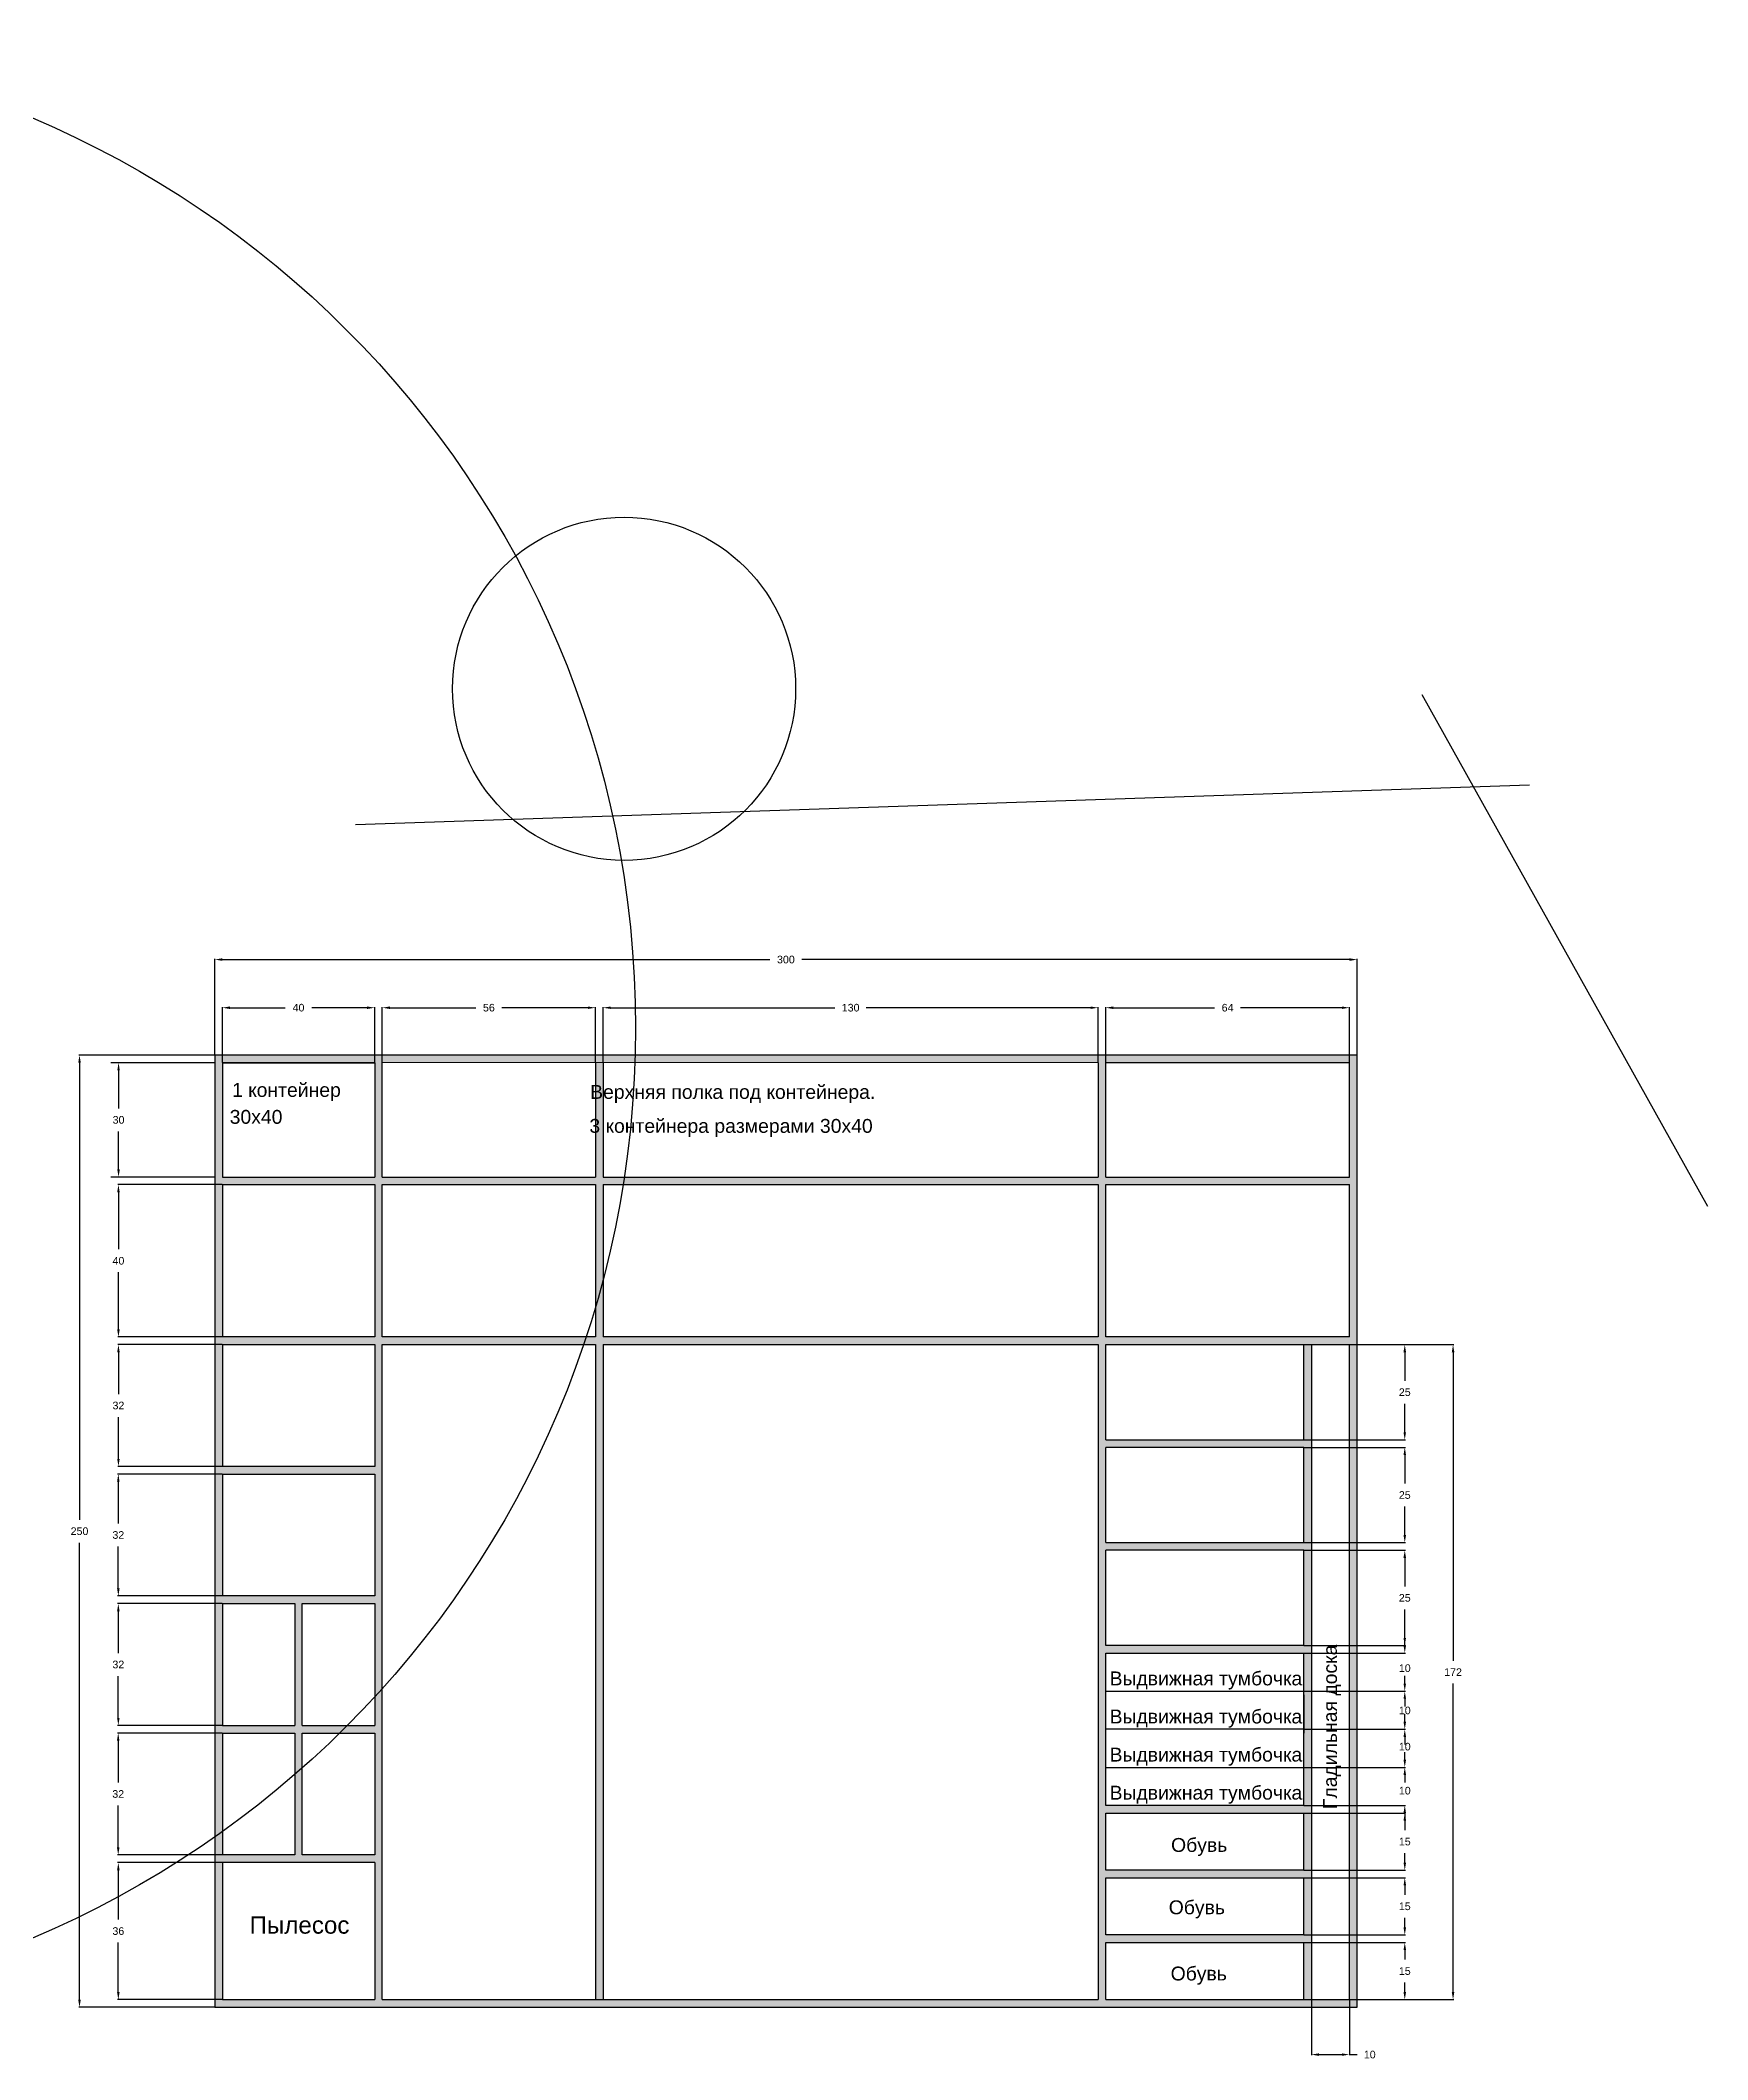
# Model space of a CAD drawing. Header units: inches. Extents: x -408 to 392, y -14 to 516.
# Drawn here: x -46 to 392, y -14 to 516 of the extents above; entities that cross this region are included whole.
import ezdxf

# ---------------------------------------------------------------- set-up
doc = ezdxf.new("R2010")
doc.units = ezdxf.units.IN
doc.header["$MEASUREMENT"] = 0
doc.styles.get("Standard").update_dxf_attribs({"font": 'arial.ttf'})
doc.dimstyles.get("Standard").update_dxf_attribs({"dimtxt": 0.18, "dimasz": 0.18, "dimexe": 0.18, "dimexo": 0.0625, "dimgap": 0.09, "dimtad": 0, "dimtih": 1, "dimtoh": 1, "dimdec": 4, "dimzin": 0, "dimdsep": 46, "dimtxsty": 'Standard', "dimcen": 0.09, "dimadec": 0, "dimazin": 0, "dimtfac": 1, "dimtdec": 4, "dimtofl": 0, "dimtmove": 0, "dimatfit": 3, "dimfxl": 1, "dimtolj": 1, "dimtzin": 0, "dimarcsym": 0})

# ---------------------------------------------------------------- blocks, each defined once
blk = doc.blocks.new('*D10')
at = {"color": 0, "lineweight": -2, "transparency": 16777216}
for p, q in [((-0.06, 250), (-35.7, 250)), ((-35.52, 248), (-35.52, 128.02)), ((-35.52, 2), (-35.52, 121.98)), ((-0.06, 0), (-35.7, 0))]:
    blk.add_line(p, q, dxfattribs=at)
at = {"color": 0, "transparency": 16777216}
for points in [[(-35.85, 248), (-35.18, 248), (-35.52, 250)], [(-35.85, 2), (-35.18, 2), (-35.52, 0)]]:
    blk.add_solid(points, dxfattribs=at)
at = {"layer": 'Defpoints', "color": 0, "transparency": 16777216}
for p in [(0, 250), (-35.52, 0), (0, 0)]:
    blk.add_point(p, dxfattribs=at)
at = {"color": 0, "transparency": 16777216, "insert": (-35.52, 125), "char_height": 2, "attachment_point": 5}
blk.add_mtext('\\A1;250', dxfattribs=at)
blk = doc.blocks.new('*D9')
at = {"color": 0, "lineweight": -2, "transparency": 16777216}
for p, q in [((1.94, 38), (-25.5, 38)), ((-25.32, 36), (-25.32, 23.02)), ((-25.32, 4), (-25.32, 16.98)), ((1.94, 2), (-25.5, 2))]:
    blk.add_line(p, q, dxfattribs=at)
at = {"color": 0, "transparency": 16777216}
for points in [[(-25.65, 36), (-24.99, 36), (-25.32, 38)], [(-25.65, 4), (-24.99, 4), (-25.32, 2)]]:
    blk.add_solid(points, dxfattribs=at)
at = {"layer": 'Defpoints', "color": 0, "transparency": 16777216}
for p in [(-25.32, 38), (2, 38), (2, 2)]:
    blk.add_point(p, dxfattribs=at)
at = {"color": 0, "transparency": 16777216, "insert": (-25.32, 20), "char_height": 2, "attachment_point": 5}
blk.add_mtext('\\A1;36', dxfattribs=at)
blk = doc.blocks.new('*D8')
at = {"color": 0, "lineweight": -2, "transparency": 16777216}
for p, q in [((1.94, 72), (-25.53, 72)), ((-25.35, 70), (-25.35, 59.02)), ((-25.35, 42), (-25.35, 52.98)), ((1.94, 40), (-25.53, 40))]:
    blk.add_line(p, q, dxfattribs=at)
at = {"color": 0, "transparency": 16777216}
for points in [[(-25.68, 70), (-25.02, 70), (-25.35, 72)], [(-25.68, 42), (-25.02, 42), (-25.35, 40)]]:
    blk.add_solid(points, dxfattribs=at)
at = {"layer": 'Defpoints', "color": 0, "transparency": 16777216}
for p in [(-25.35, 72), (2, 72), (2, 40)]:
    blk.add_point(p, dxfattribs=at)
at = {"color": 0, "transparency": 16777216, "insert": (-25.35, 56), "char_height": 2, "attachment_point": 5}
blk.add_mtext('\\A1;32', dxfattribs=at)
blk = doc.blocks.new('*D7')
at = {"color": 0, "lineweight": -2, "transparency": 16777216}
for p, q in [((1.94, 106), (-25.5, 106)), ((-25.32, 104), (-25.32, 93.02)), ((-25.32, 76), (-25.32, 86.98)), ((1.94, 74), (-25.5, 74))]:
    blk.add_line(p, q, dxfattribs=at)
at = {"color": 0, "transparency": 16777216}
for points in [[(-25.65, 104), (-24.99, 104), (-25.32, 106)], [(-25.65, 76), (-24.99, 76), (-25.32, 74)]]:
    blk.add_solid(points, dxfattribs=at)
at = {"layer": 'Defpoints', "color": 0, "transparency": 16777216}
for p in [(-25.32, 106), (2, 106), (2, 74)]:
    blk.add_point(p, dxfattribs=at)
at = {"color": 0, "transparency": 16777216, "insert": (-25.32, 90), "char_height": 2, "attachment_point": 5}
blk.add_mtext('\\A1;32', dxfattribs=at)
blk = doc.blocks.new('*D6')
at = {"color": 0, "lineweight": -2, "transparency": 16777216}
for p, q in [((1.94, 140), (-25.5, 140)), ((-25.32, 138), (-25.32, 127.02)), ((-25.32, 110), (-25.32, 120.98)), ((1.94, 108), (-25.5, 108))]:
    blk.add_line(p, q, dxfattribs=at)
at = {"color": 0, "transparency": 16777216}
for points in [[(-25.65, 138), (-24.99, 138), (-25.32, 140)], [(-25.65, 110), (-24.99, 110), (-25.32, 108)]]:
    blk.add_solid(points, dxfattribs=at)
at = {"layer": 'Defpoints', "color": 0, "transparency": 16777216}
for p in [(-25.32, 140), (2, 140), (2, 108)]:
    blk.add_point(p, dxfattribs=at)
at = {"color": 0, "transparency": 16777216, "insert": (-25.32, 124), "char_height": 2, "attachment_point": 5}
blk.add_mtext('\\A1;32', dxfattribs=at)
blk = doc.blocks.new('*D5')
at = {"color": 0, "lineweight": -2, "transparency": 16777216}
for p, q in [((1.94, 174), (-25.47, 174)), ((-25.29, 172), (-25.29, 161.02)), ((-25.29, 144), (-25.29, 154.98)), ((1.94, 142), (-25.47, 142))]:
    blk.add_line(p, q, dxfattribs=at)
at = {"color": 0, "transparency": 16777216}
for points in [[(-25.62, 172), (-24.96, 172), (-25.29, 174)], [(-25.62, 144), (-24.96, 144), (-25.29, 142)]]:
    blk.add_solid(points, dxfattribs=at)
at = {"layer": 'Defpoints', "color": 0, "transparency": 16777216}
for p in [(-25.29, 174), (2, 174), (2, 142)]:
    blk.add_point(p, dxfattribs=at)
at = {"color": 0, "transparency": 16777216, "insert": (-25.29, 158), "char_height": 2, "attachment_point": 5}
blk.add_mtext('\\A1;32', dxfattribs=at)
blk = doc.blocks.new('*D4')
at = {"color": 0, "lineweight": -2, "transparency": 16777216}
for p, q in [((1.94, 216), (-25.47, 216)), ((-25.29, 214), (-25.29, 199.02)), ((-25.29, 178), (-25.29, 192.98)), ((1.94, 176), (-25.47, 176))]:
    blk.add_line(p, q, dxfattribs=at)
at = {"color": 0, "transparency": 16777216}
for points in [[(-25.62, 214), (-24.96, 214), (-25.29, 216)], [(-25.62, 178), (-24.96, 178), (-25.29, 176)]]:
    blk.add_solid(points, dxfattribs=at)
at = {"layer": 'Defpoints', "color": 0, "transparency": 16777216}
for p in [(-25.29, 216), (2, 216), (2, 176)]:
    blk.add_point(p, dxfattribs=at)
at = {"color": 0, "transparency": 16777216, "insert": (-25.29, 196), "char_height": 2, "attachment_point": 5}
blk.add_mtext('\\A1;40', dxfattribs=at)
blk = doc.blocks.new('*D3')
at = {"color": 0, "lineweight": -2, "transparency": 16777216}
for p, q in [((0, 248), (-27.26, 248)), ((-25.26, 246), (-25.26, 236.02)), ((-25.26, 220), (-25.26, 229.98)), ((0, 218), (-27.26, 218))]:
    blk.add_line(p, q, dxfattribs=at)
at = {"color": 0, "transparency": 16777216}
for points in [[(-25.59, 246), (-24.93, 246), (-25.26, 248)], [(-25.59, 220), (-24.93, 220), (-25.26, 218)]]:
    blk.add_solid(points, dxfattribs=at)
at = {"layer": 'Defpoints', "color": 0, "transparency": 16777216}
for p in [(-25.26, 248), (2, 248), (2, 218)]:
    blk.add_point(p, dxfattribs=at)
at = {"color": 0, "transparency": 16777216, "insert": (-25.26, 233), "char_height": 2, "attachment_point": 5}
blk.add_mtext('\\A1;30', dxfattribs=at)
blk = doc.blocks.new('*D11')
at = {"color": 0, "lineweight": -2, "transparency": 16777216}
for p, q in [((0, 250.06), (0, 275.28)), ((2, 275.1), (145.79, 275.1)), ((298, 275.1), (154.21, 275.1)), ((300, 250.06), (300, 275.28))]:
    blk.add_line(p, q, dxfattribs=at)
at = {"color": 0, "transparency": 16777216}
for points in [[(2, 275.44), (2, 274.77), (0, 275.1)], [(298, 275.44), (298, 274.77), (300, 275.1)]]:
    blk.add_solid(points, dxfattribs=at)
at = {"layer": 'Defpoints', "color": 0, "transparency": 16777216}
for p in [(300, 275.1), (0, 250), (300, 250)]:
    blk.add_point(p, dxfattribs=at)
at = {"color": 0, "transparency": 16777216, "insert": (150, 275.1), "char_height": 2, "attachment_point": 5}
blk.add_mtext('\\A1;300', dxfattribs=at)
blk = doc.blocks.new('*D12')
at = {"color": 0, "lineweight": -2, "transparency": 16777216}
for p, q in [((2, 248.06), (2, 262.64)), ((4, 262.46), (18.53, 262.46)), ((40, 262.46), (25.47, 262.46)), ((42, 248.06), (42, 262.64))]:
    blk.add_line(p, q, dxfattribs=at)
at = {"color": 0, "transparency": 16777216}
for points in [[(4, 262.79), (4, 262.13), (2, 262.46)], [(40, 262.79), (40, 262.13), (42, 262.46)]]:
    blk.add_solid(points, dxfattribs=at)
at = {"layer": 'Defpoints', "color": 0, "transparency": 16777216}
for p in [(42, 262.46), (2, 248), (42, 248)]:
    blk.add_point(p, dxfattribs=at)
at = {"color": 0, "transparency": 16777216, "insert": (22, 262.46), "char_height": 2, "attachment_point": 5}
blk.add_mtext('\\A1;40', dxfattribs=at)
blk = doc.blocks.new('*D13')
at = {"color": 0, "lineweight": -2, "transparency": 16777216}
for p, q in [((44, 248.06), (44, 262.64)), ((46, 262.46), (68.57, 262.46)), ((98, 262.46), (75.43, 262.46)), ((100, 248.06), (100, 262.64))]:
    blk.add_line(p, q, dxfattribs=at)
at = {"color": 0, "transparency": 16777216}
for points in [[(46, 262.79), (46, 262.13), (44, 262.46)], [(98, 262.79), (98, 262.13), (100, 262.46)]]:
    blk.add_solid(points, dxfattribs=at)
at = {"layer": 'Defpoints', "color": 0, "transparency": 16777216}
for p in [(100, 262.46), (44, 248), (100, 248)]:
    blk.add_point(p, dxfattribs=at)
at = {"color": 0, "transparency": 16777216, "insert": (72, 262.46), "char_height": 2, "attachment_point": 5}
blk.add_mtext('\\A1;56', dxfattribs=at)
blk = doc.blocks.new('*D14')
at = {"color": 0, "lineweight": -2, "transparency": 16777216}
for p, q in [((102, 248.06), (102, 262.64)), ((104, 262.46), (162.89, 262.46)), ((230, 262.46), (171.11, 262.46)), ((232, 248.06), (232, 262.64))]:
    blk.add_line(p, q, dxfattribs=at)
at = {"color": 0, "transparency": 16777216}
for points in [[(104, 262.79), (104, 262.13), (102, 262.46)], [(230, 262.79), (230, 262.13), (232, 262.46)]]:
    blk.add_solid(points, dxfattribs=at)
at = {"layer": 'Defpoints', "color": 0, "transparency": 16777216}
for p in [(232, 262.46), (102, 248), (232, 248)]:
    blk.add_point(p, dxfattribs=at)
at = {"color": 0, "transparency": 16777216, "insert": (167, 262.46), "char_height": 2, "attachment_point": 5}
blk.add_mtext('\\A1;130', dxfattribs=at)
blk = doc.blocks.new('*D15')
at = {"color": 0, "lineweight": -2, "transparency": 16777216}
for p, q in [((234, 248.06), (234, 262.64)), ((236, 262.46), (262.57, 262.46)), ((296, 262.46), (269.43, 262.46)), ((298, 248.06), (298, 262.64))]:
    blk.add_line(p, q, dxfattribs=at)
at = {"color": 0, "transparency": 16777216}
for points in [[(236, 262.79), (236, 262.13), (234, 262.46)], [(296, 262.79), (296, 262.13), (298, 262.46)]]:
    blk.add_solid(points, dxfattribs=at)
at = {"layer": 'Defpoints', "color": 0, "transparency": 16777216}
for p in [(298, 262.46), (234, 248), (298, 248)]:
    blk.add_point(p, dxfattribs=at)
at = {"color": 0, "transparency": 16777216, "insert": (266, 262.46), "char_height": 2, "attachment_point": 5}
blk.add_mtext('\\A1;64', dxfattribs=at)
blk = doc.blocks.new('*D16')
at = {"color": 0, "lineweight": -2, "transparency": 16777216}
for p, q in [((288, 1.94), (288, -12.61)), ((298, 1.94), (298, -12.61)), ((290, -12.43), (296, -12.43)), ((298, -12.43), (300, -12.43))]:
    blk.add_line(p, q, dxfattribs=at)
at = {"color": 0, "transparency": 16777216}
for points in [[(290, -12.1), (290, -12.76), (288, -12.43)], [(296, -12.1), (296, -12.76), (298, -12.43)]]:
    blk.add_solid(points, dxfattribs=at)
at = {"layer": 'Defpoints', "color": 0, "transparency": 16777216}
for p in [(288, 2), (298, 2), (298, -12.43)]:
    blk.add_point(p, dxfattribs=at)
at = {"color": 0, "transparency": 16777216, "insert": (303.33, -12.43), "char_height": 2, "attachment_point": 5}
blk.add_mtext('\\A1;10', dxfattribs=at)
blk = doc.blocks.new('*D17')
at = {"color": 0, "lineweight": -2, "transparency": 16777216}
for p, q in [((298.06, 174), (325.39, 174)), ((325.21, 172), (325.21, 91)), ((325.21, 4), (325.21, 85)), ((298.06, 2), (325.39, 2))]:
    blk.add_line(p, q, dxfattribs=at)
at = {"color": 0, "transparency": 16777216}
for points in [[(324.88, 172), (325.55, 172), (325.21, 174)], [(324.88, 4), (325.55, 4), (325.21, 2)]]:
    blk.add_solid(points, dxfattribs=at)
at = {"layer": 'Defpoints', "color": 0, "transparency": 16777216}
for p in [(298, 174), (298, 2), (325.21, 2)]:
    blk.add_point(p, dxfattribs=at)
at = {"color": 0, "transparency": 16777216, "insert": (325.21, 88), "char_height": 2, "attachment_point": 5}
blk.add_mtext('\\A1;172', dxfattribs=at)
blk = doc.blocks.new('*D18')
at = {"color": 0, "lineweight": -2, "transparency": 16777216}
for p, q in [((286.06, 174), (312.71, 174)), ((312.53, 172), (312.53, 164.52)), ((312.53, 151), (312.53, 158.48)), ((286.06, 149), (312.71, 149))]:
    blk.add_line(p, q, dxfattribs=at)
at = {"color": 0, "transparency": 16777216}
for points in [[(312.19, 172), (312.86, 172), (312.53, 174)], [(312.19, 151), (312.86, 151), (312.53, 149)]]:
    blk.add_solid(points, dxfattribs=at)
at = {"layer": 'Defpoints', "color": 0, "transparency": 16777216}
for p in [(286, 174), (286, 149), (312.53, 149)]:
    blk.add_point(p, dxfattribs=at)
at = {"color": 0, "transparency": 16777216, "insert": (312.53, 161.5), "char_height": 2, "attachment_point": 5}
blk.add_mtext('\\A1;25', dxfattribs=at)
blk = doc.blocks.new('*D19')
at = {"color": 0, "lineweight": -2, "transparency": 16777216}
for p, q in [((286.06, 147), (312.71, 147)), ((312.53, 145), (312.53, 137.52)), ((312.53, 124), (312.53, 131.48)), ((286.06, 122), (312.71, 122))]:
    blk.add_line(p, q, dxfattribs=at)
at = {"color": 0, "transparency": 16777216}
for points in [[(312.19, 145), (312.86, 145), (312.53, 147)], [(312.19, 124), (312.86, 124), (312.53, 122)]]:
    blk.add_solid(points, dxfattribs=at)
at = {"layer": 'Defpoints', "color": 0, "transparency": 16777216}
for p in [(286, 147), (286, 122), (312.53, 122)]:
    blk.add_point(p, dxfattribs=at)
at = {"color": 0, "transparency": 16777216, "insert": (312.53, 134.5), "char_height": 2, "attachment_point": 5}
blk.add_mtext('\\A1;25', dxfattribs=at)
blk = doc.blocks.new('*D20')
at = {"color": 0, "lineweight": -2, "transparency": 16777216}
for p, q in [((286.06, 120), (312.71, 120)), ((312.53, 118), (312.53, 110.52)), ((312.53, 97), (312.53, 104.48)), ((286.06, 95), (312.71, 95))]:
    blk.add_line(p, q, dxfattribs=at)
at = {"color": 0, "transparency": 16777216}
for points in [[(312.19, 118), (312.86, 118), (312.53, 120)], [(312.19, 97), (312.86, 97), (312.53, 95)]]:
    blk.add_solid(points, dxfattribs=at)
at = {"layer": 'Defpoints', "color": 0, "transparency": 16777216}
for p in [(286, 120), (286, 95), (312.53, 95)]:
    blk.add_point(p, dxfattribs=at)
at = {"color": 0, "transparency": 16777216, "insert": (312.53, 107.5), "char_height": 2, "attachment_point": 5}
blk.add_mtext('\\A1;25', dxfattribs=at)
blk = doc.blocks.new('*D21')
at = {"color": 0, "lineweight": -2, "transparency": 16777216}
for p, q in [((312.53, 95), (312.53, 97)), ((286.06, 93), (312.71, 93)), ((286.06, 83), (312.71, 83)), ((312.53, 81), (312.53, 79))]:
    blk.add_line(p, q, dxfattribs=at)
at = {"color": 0, "transparency": 16777216}
for points in [[(312.2, 95), (312.86, 95), (312.53, 93)], [(312.2, 81), (312.86, 81), (312.53, 83)]]:
    blk.add_solid(points, dxfattribs=at)
at = {"layer": 'Defpoints', "color": 0, "transparency": 16777216}
for p in [(286, 93), (286, 83), (312.53, 83)]:
    blk.add_point(p, dxfattribs=at)
at = {"color": 0, "transparency": 16777216, "insert": (312.53, 89.04), "char_height": 2, "attachment_point": 5}
blk.add_mtext('\\A1;10', dxfattribs=at)
blk = doc.blocks.new('*D22')
at = {"color": 0, "lineweight": -2, "transparency": 16777216}
for p, q in [((312.53, 85), (312.53, 87)), ((286.12, 83), (312.71, 83)), ((286.06, 73), (312.71, 73)), ((312.53, 71), (312.53, 69))]:
    blk.add_line(p, q, dxfattribs=at)
at = {"color": 0, "transparency": 16777216}
for points in [[(312.2, 85), (312.86, 85), (312.53, 83)], [(312.2, 71), (312.86, 71), (312.53, 73)]]:
    blk.add_solid(points, dxfattribs=at)
at = {"layer": 'Defpoints', "color": 0, "transparency": 16777216}
for p in [(286.06, 83), (312.53, 83), (286, 73)]:
    blk.add_point(p, dxfattribs=at)
at = {"color": 0, "transparency": 16777216, "insert": (312.53, 77.93), "char_height": 2, "attachment_point": 5}
blk.add_mtext('\\A1;10', dxfattribs=at)
blk = doc.blocks.new('*D23')
at = {"color": 0, "lineweight": -2, "transparency": 16777216}
for p, q in [((312.53, 75), (312.53, 77)), ((286.06, 73), (312.71, 73)), ((286.06, 63), (312.71, 63)), ((312.53, 61), (312.53, 59))]:
    blk.add_line(p, q, dxfattribs=at)
at = {"color": 0, "transparency": 16777216}
for points in [[(312.2, 75), (312.86, 75), (312.53, 73)], [(312.2, 61), (312.86, 61), (312.53, 63)]]:
    blk.add_solid(points, dxfattribs=at)
at = {"layer": 'Defpoints', "color": 0, "transparency": 16777216}
for p in [(286, 73), (312.53, 73), (286, 63)]:
    blk.add_point(p, dxfattribs=at)
at = {"color": 0, "transparency": 16777216, "insert": (312.53, 68.43), "char_height": 2, "attachment_point": 5}
blk.add_mtext('\\A1;10', dxfattribs=at)
blk = doc.blocks.new('*D24')
at = {"color": 0, "lineweight": -2, "transparency": 16777216}
for p, q in [((312.53, 65), (312.53, 67)), ((286.12, 63), (312.71, 63)), ((286.06, 53), (312.71, 53)), ((312.53, 51), (312.53, 49))]:
    blk.add_line(p, q, dxfattribs=at)
at = {"color": 0, "transparency": 16777216}
for points in [[(312.2, 65), (312.86, 65), (312.53, 63)], [(312.2, 51), (312.86, 51), (312.53, 53)]]:
    blk.add_solid(points, dxfattribs=at)
at = {"layer": 'Defpoints', "color": 0, "transparency": 16777216}
for p in [(286.06, 63), (312.53, 63), (286, 53)]:
    blk.add_point(p, dxfattribs=at)
at = {"color": 0, "transparency": 16777216, "insert": (312.53, 56.87), "char_height": 2, "attachment_point": 5}
blk.add_mtext('\\A1;10', dxfattribs=at)
blk = doc.blocks.new('*D25')
at = {"color": 0, "lineweight": -2, "transparency": 16777216}
for p, q in [((286.06, 51), (312.71, 51)), ((312.53, 49), (312.53, 46.52)), ((312.53, 38), (312.53, 40.48)), ((286.06, 36), (312.71, 36))]:
    blk.add_line(p, q, dxfattribs=at)
at = {"color": 0, "transparency": 16777216}
for points in [[(312.2, 49), (312.87, 49), (312.53, 51)], [(312.2, 38), (312.87, 38), (312.53, 36)]]:
    blk.add_solid(points, dxfattribs=at)
at = {"layer": 'Defpoints', "color": 0, "transparency": 16777216}
for p in [(286, 51), (286, 36), (312.53, 36)]:
    blk.add_point(p, dxfattribs=at)
at = {"color": 0, "transparency": 16777216, "insert": (312.53, 43.5), "char_height": 2, "attachment_point": 5}
blk.add_mtext('\\A1;15', dxfattribs=at)
blk = doc.blocks.new('*D26')
at = {"color": 0, "lineweight": -2, "transparency": 16777216}
for p, q in [((286.06, 34), (312.71, 34)), ((312.53, 32), (312.53, 29.52)), ((312.53, 21), (312.53, 23.48)), ((286.06, 19), (312.71, 19))]:
    blk.add_line(p, q, dxfattribs=at)
at = {"color": 0, "transparency": 16777216}
for points in [[(312.2, 32), (312.87, 32), (312.53, 34)], [(312.2, 21), (312.87, 21), (312.53, 19)]]:
    blk.add_solid(points, dxfattribs=at)
at = {"layer": 'Defpoints', "color": 0, "transparency": 16777216}
for p in [(286, 34), (286, 19), (312.53, 19)]:
    blk.add_point(p, dxfattribs=at)
at = {"color": 0, "transparency": 16777216, "insert": (312.53, 26.5), "char_height": 2, "attachment_point": 5}
blk.add_mtext('\\A1;15', dxfattribs=at)
blk = doc.blocks.new('*D27')
at = {"color": 0, "lineweight": -2, "transparency": 16777216}
for p, q in [((286.06, 17), (312.71, 17)), ((312.53, 15), (312.53, 12.52)), ((312.53, 4), (312.53, 6.48)), ((286.06, 2), (312.71, 2))]:
    blk.add_line(p, q, dxfattribs=at)
at = {"color": 0, "transparency": 16777216}
for points in [[(312.2, 15), (312.87, 15), (312.53, 17)], [(312.2, 4), (312.87, 4), (312.53, 2)]]:
    blk.add_solid(points, dxfattribs=at)
at = {"layer": 'Defpoints', "color": 0, "transparency": 16777216}
for p in [(286, 17), (286, 2), (312.53, 2)]:
    blk.add_point(p, dxfattribs=at)
at = {"color": 0, "transparency": 16777216, "insert": (312.53, 9.5), "char_height": 2, "attachment_point": 5}
blk.add_mtext('\\A1;15', dxfattribs=at)

msp = doc.modelspace()

# ---------------------------------------------------------------- hatches: boundary and pattern name
h = msp.add_hatch(color=256)
h.dxf.hatch_style = 1
h.paths.add_polyline_path([(300, 250), (0, 250), (0, 0), (300, 0)])
h.paths.add_polyline_path([(42, 216), (42, 176), (2, 176), (2, 216)], flags=16)
h.paths.add_polyline_path([(2, 218), (2, 248), (42, 248), (42, 218)], flags=16)
h.paths.add_polyline_path([(44, 216), (100, 216), (100, 176), (44, 176)], flags=16)
h.paths.add_polyline_path([(44, 218), (44, 248), (232, 248.06), (232, 218), (102, 218), (102, 248.02), (100, 248.02), (100, 218)], flags=16)
h.paths.add_polyline_path([(42, 174), (42, 142), (2, 142), (2, 174)], flags=16)
h.paths.add_polyline_path([(44, 174), (100, 174), (100, 2), (102, 2), (102, 174), (232, 174), (232, 2), (44, 2)], flags=16)
h.paths.add_polyline_path([(42, 140), (42, 108), (2, 108), (2, 140)], flags=16)
h.paths.add_polyline_path([(102, 216), (232, 216), (232, 176), (102, 176)], flags=16)
h.paths.add_polyline_path([(21, 106), (21, 74), (2, 74), (2, 106)], flags=16)
h.paths.add_polyline_path([(23, 106), (42, 106), (42, 74), (23, 74)], flags=16)
h.paths.add_polyline_path([(21, 72), (21, 40), (2, 40), (2, 72)], flags=16)
h.paths.add_polyline_path([(23, 72), (42, 72), (42, 40), (23, 40)], flags=16)
h.paths.add_polyline_path([(42, 38), (42, 2), (2, 2), (2, 38)], flags=16)
h.paths.add_polyline_path([(234, 216), (298, 216), (298, 176), (234, 176)], flags=16)
h.paths.add_polyline_path([(234, 218), (234, 248), (298, 248), (298, 218)], flags=16)
h.paths.add_polyline_path([(234, 174), (286, 174), (286, 149), (234, 149)], flags=16)
h.paths.add_polyline_path([(234, 147), (286, 147), (286, 122), (234, 122)], flags=16)
h.paths.add_polyline_path([(234, 120), (286, 120), (286, 95), (234, 95)], flags=16)
h.paths.add_polyline_path([(234, 93), (286, 93), (286, 53), (234, 53)], flags=16)
h.paths.add_polyline_path([(234, 51), (286, 51), (286, 36), (234, 36)], flags=16)
h.paths.add_polyline_path([(288, 174), (298, 174), (298, 2), (288, 2)], flags=16)
h.paths.add_polyline_path([(234, 34), (286, 34), (286, 19), (234, 19)], flags=16)
h.paths.add_polyline_path([(234, 17), (286, 17), (286, 2), (234, 2)], flags=16)
h.paths.add_polyline_path([(3.37, 236.87), (35.7, 236.87), (35.7, 243.87), (3.37, 243.87)], flags=8)
h.paths.add_polyline_path([(2.99, 230.99), (20.13, 230.99), (20.13, 236.57), (2.99, 236.57)], flags=8)
h.paths.add_polyline_path([(97.23, 227.43), (175.39, 227.43), (175.39, 234.43), (97.23, 234.43)], flags=8)
h.paths.add_polyline_path([(97.42, 236.36), (176.06, 236.36), (176.06, 243.34), (97.42, 243.34)], flags=8)
h.paths.add_polyline_path([(296.56, 50.94), (296.56, 96.32), (289.98, 96.32), (289.98, 50.94)], flags=8)
h.paths.add_polyline_path([(249.84, 4.77), (267.01, 4.77), (267.01, 11.97), (249.84, 11.97)], flags=8)
h.paths.add_polyline_path([(249.34, 22.16), (266.51, 22.16), (266.51, 29.36), (249.34, 29.36)], flags=8)
h.paths.add_polyline_path([(249.95, 38.53), (267.12, 38.53), (267.12, 45.73), (249.95, 45.73)], flags=8)
h.paths.add_polyline_path([(233.81, 52.26), (286.81, 52.26), (286.81, 59.46), (233.81, 59.46)], flags=24)
h.paths.add_polyline_path([(233.81, 62.26), (286.81, 62.26), (286.81, 69.46), (233.81, 69.46)], flags=24)
h.paths.add_polyline_path([(233.81, 72.26), (286.81, 72.26), (286.81, 79.46), (233.81, 79.46)], flags=24)
h.paths.add_polyline_path([(233.81, 82.26), (286.81, 82.26), (286.81, 89.46), (233.81, 89.46)], flags=24)
h.paths.add_polyline_path([(7.99, 18.1), (36.54, 18.1), (36.54, 25.03), (7.99, 25.03)], flags=8)

# ---------------------------------------------------------------- linework, layer by layer
for p, q in [((317.03, 344.73), (392.06, 210.33)), ((36.93, 310.57), (345.26, 320.97)), ((300, 250), (0, 250)), ((0, 250), (0, 0)), ((300, 0), (300, 250)), ((2, 248), (2, 218)), ((2, 248), (42, 248)), ((42, 248), (2, 248)), ((42, 248), (42, 218)), ((232, 248.06), (44, 248)), ((44, 218), (44, 248)), ((100, 248), (100, 218)), ((102, 248), (102, 218)), ((232, 248), (232, 218)), ((298, 248), (234, 248)), ((234, 218), (234, 248)), ((298, 218), (298, 248)), ((2, 218), (42, 218)), ((44, 218), (100, 218)), ((102, 218), (232, 218)), ((234, 218), (298, 218)), ((2, 216), (42, 216)), ((2, 216), (2, 176)), ((42, 216), (42, 176)), ((44, 176), (44, 216)), ((44, 216), (100, 216)), ((100, 216), (100, 176)), ((102, 216), (102, 176)), ((102, 216), (232, 216)), ((232, 216), (232, 176)), ((234, 216), (298, 216)), ((234, 176), (234, 216)), ((298, 176), (298, 216)), ((42, 176), (2, 176)), ((100, 176), (44, 176)), ((232, 176), (102, 176)), ((298, 176), (234, 176)), ((2, 174), (42, 174)), ((2, 174), (2, 168)), ((2, 174), (2, 142)), ((42, 174), (42, 142)), ((44, 2), (44, 174)), ((44, 174), (100, 174)), ((100, 174), (100, 2)), ((102, 174), (102, 2)), ((102, 174), (232, 174)), ((119, 174), (121, 174)), ((232, 174), (232, 2)), ((234, 174), (286, 174)), ((234, 149), (234, 174)), ((286, 149), (286, 174)), ((288, 174), (288, 2)), ((288, 174), (298, 174)), ((298, 2), (298, 174)), ((234, 149), (286, 149)), ((286, 147), (234, 147)), ((234, 122), (234, 147)), ((286, 122), (286, 147)), ((42, 142), (2, 142)), ((2, 140), (42, 140)), ((2, 140), (2, 108)), ((42, 140), (42, 108)), ((234, 122), (286, 122)), ((234, 95), (234, 120)), ((286, 120), (234, 120)), ((286, 95), (286, 120)), ((42, 108), (2, 108)), ((2, 106), (21, 106)), ((2, 106), (2, 74)), ((21, 106), (21, 74)), ((23, 106), (42, 106)), ((23, 74), (23, 106)), ((42, 106), (42, 74)), ((286, 95), (234, 95)), ((234, 93), (286, 93)), ((234, 53), (234, 93)), ((234, 53), (234, 93)), ((286, 53), (286, 93)), ((234, 83), (286, 83)), ((286, 82), (286, 72)), ((2, 74), (21, 74)), ((2, 72), (21, 72)), ((2, 72), (2, 40)), ((21, 72), (21, 40)), ((23, 74), (42, 74)), ((23, 40), (23, 72)), ((23, 72), (42, 72)), ((42, 72), (42, 40)), ((286, 73), (234, 73)), ((234, 72), (234, 72)), ((234, 63), (286, 63)), ((286, 53), (234, 53)), ((234, 51), (286, 51)), ((234, 36), (234, 51)), ((234, 36), (234, 51)), ((286, 36), (286, 51)), ((21, 40), (2, 40)), ((42, 38), (2, 38)), ((2, 38), (2, 2)), ((42, 40), (23, 40)), ((42, 38), (42, 2)), ((286, 36), (234, 36)), ((234, 34), (286, 34)), ((234, 19), (234, 34)), ((234, 19), (234, 34)), ((286, 19), (286, 34)), ((286, 19), (234, 19)), ((234, 2), (234, 17)), ((234, 2), (234, 17)), ((234, 17), (286, 17)), ((286, 2), (286, 17)), ((0, 0), (300, 0)), ((2, 2), (42, 2)), ((44, 2), (232, 2)), ((234, 2), (286, 2)), ((288, 2), (298, 2))]:
    msp.add_line(p, q)
for centre, radius in [((-148.83, 257.12), 259.34), ((107.51, 346.21), 45.05)]:
    msp.add_circle(centre, radius)

# ---------------------------------------------------------------- texts
for s, height, p in [('1 контейнер ', 3.642, (4.54, 239.05)), ('Верхняя полка под контейнера. ', 3.642, (98.59, 238.53)), ('30х40 ', 3.642, (3.92, 231.98)), ('3 контейнера размерами 30х40 ', 3.642, (98.39, 229.61)), ('Выдвижная тумбочка', 3.642, (235.01, 84.53)), ('Выдвижная тумбочка', 3.642, (235.01, 74.53)), ('Выдвижная тумбочка', 3.642, (235.01, 64.53)), ('Выдвижная тумбочка', 3.642, (235.01, 54.53)), ('Обувь', 3.642, (251.15, 40.8)), ('Обувь', 3.642, (250.54, 24.43)), ('Пылесос', 4.544, (9.14, 19.33)), ('Обувь', 3.642, (251.04, 7.04))]:
    msp.add_text(s, height=height).set_placement(p)
msp.add_text('Гладильная доска', height=3.642, rotation=90).set_placement((294.72, 52.04))

# ---------------------------------------------------------------- dimensions: what is measured, and where the dimension line sits
for base, p1, p2, picture, middle in [((300, 275.1), (0, 250), (300, 250), '*D11', (150, 275.1)), ((42, 262.46), (2, 248), (42, 248), '*D12', (22, 262.46)), ((100, 262.46), (44, 248), (100, 248), '*D13', (72, 262.46)), ((232, 262.46), (102, 248), (232, 248), '*D14', (167, 262.46)), ((298, 262.46), (234, 248), (298, 248), '*D15', (266, 262.46)), ((298, -12.43), (288, 2), (298, 2), '*D16', (303.33, -12.43))]:
    dim = msp.add_linear_dim(base=base, p1=p1, p2=p2, dimstyle='Standard', override={"dimtxt": 2, "dimasz": 2, "dimgap": 2, "dimdec": 0})
    dim.commit()
    dim.dimension.update_dxf_attribs({"geometry": picture, "text_midpoint": middle})
for base, p1, p2, picture, middle in [((-35.52, 0), (0, 250), (0, 0), '*D10', (-35.52, 125)), ((312.53, 83), (286, 93), (286, 83), '*D21', (312.53, 89.04)), ((312.53, 83), (286, 73), (286.06, 83), '*D22', (312.53, 77.93)), ((312.53, 73), (286, 63), (286, 73), '*D23', (312.53, 68.43)), ((312.53, 63), (286, 53), (286.06, 63), '*D24', (312.53, 56.87))]:
    dim = msp.add_linear_dim(base=base, p1=p1, p2=p2, angle=90, dimstyle='Standard', override={"dimtxt": 2, "dimasz": 2, "dimgap": 2, "dimdec": 0})
    dim.commit()
    dim.dimension.update_dxf_attribs({"geometry": picture, "text_midpoint": middle, "dimtype": 160})
for base, p1, p2, override, picture, middle in [((-25.26, 248), (2, 218), (2, 248), {"dimtxt": 2, "dimasz": 2, "dimexe": 2, "dimexo": 2, "dimgap": 2, "dimdec": 0}, '*D3', (-25.26, 233)), ((-25.29, 216), (2, 176), (2, 216), {"dimtxt": 2, "dimasz": 2, "dimgap": 2, "dimdec": 0}, '*D4', (-25.29, 196)), ((-25.29, 174), (2, 142), (2, 174), {"dimtxt": 2, "dimasz": 2, "dimgap": 2, "dimdec": 0}, '*D5', (-25.29, 158)), ((312.53, 149), (286, 174), (286, 149), {"dimtxt": 2, "dimasz": 2, "dimgap": 2, "dimdec": 0}, '*D18', (312.53, 161.5)), ((325.21, 2), (298, 174), (298, 2), {"dimtxt": 2, "dimasz": 2, "dimgap": 2, "dimdec": 0}, '*D17', (325.21, 88)), ((312.53, 122), (286, 147), (286, 122), {"dimtxt": 2, "dimasz": 2, "dimgap": 2, "dimdec": 0}, '*D19', (312.53, 134.5)), ((-25.32, 140), (2, 108), (2, 140), {"dimtxt": 2, "dimasz": 2, "dimgap": 2, "dimdec": 0}, '*D6', (-25.32, 124)), ((312.53, 95), (286, 120), (286, 95), {"dimtxt": 2, "dimasz": 2, "dimgap": 2, "dimdec": 0}, '*D20', (312.53, 107.5)), ((-25.32, 106), (2, 74), (2, 106), {"dimtxt": 2, "dimasz": 2, "dimgap": 2, "dimdec": 0}, '*D7', (-25.32, 90)), ((-25.35, 72), (2, 40), (2, 72), {"dimtxt": 2, "dimasz": 2, "dimgap": 2, "dimdec": 0}, '*D8', (-25.35, 56)), ((312.53, 36), (286, 51), (286, 36), {"dimtxt": 2, "dimasz": 2, "dimgap": 2, "dimdec": 0}, '*D25', (312.53, 43.5)), ((-25.32, 38), (2, 2), (2, 38), {"dimtxt": 2, "dimasz": 2, "dimgap": 2, "dimdec": 0}, '*D9', (-25.32, 20)), ((312.53, 19), (286, 34), (286, 19), {"dimtxt": 2, "dimasz": 2, "dimgap": 2, "dimdec": 0}, '*D26', (312.53, 26.5)), ((312.53, 2), (286, 17), (286, 2), {"dimtxt": 2, "dimasz": 2, "dimgap": 2, "dimdec": 0}, '*D27', (312.53, 9.5))]:
    dim = msp.add_linear_dim(base=base, p1=p1, p2=p2, angle=90, dimstyle='Standard', override=override)
    dim.commit()
    dim.dimension.update_dxf_attribs({"geometry": picture, "text_midpoint": middle})

doc.saveas('drawing.dxf')
